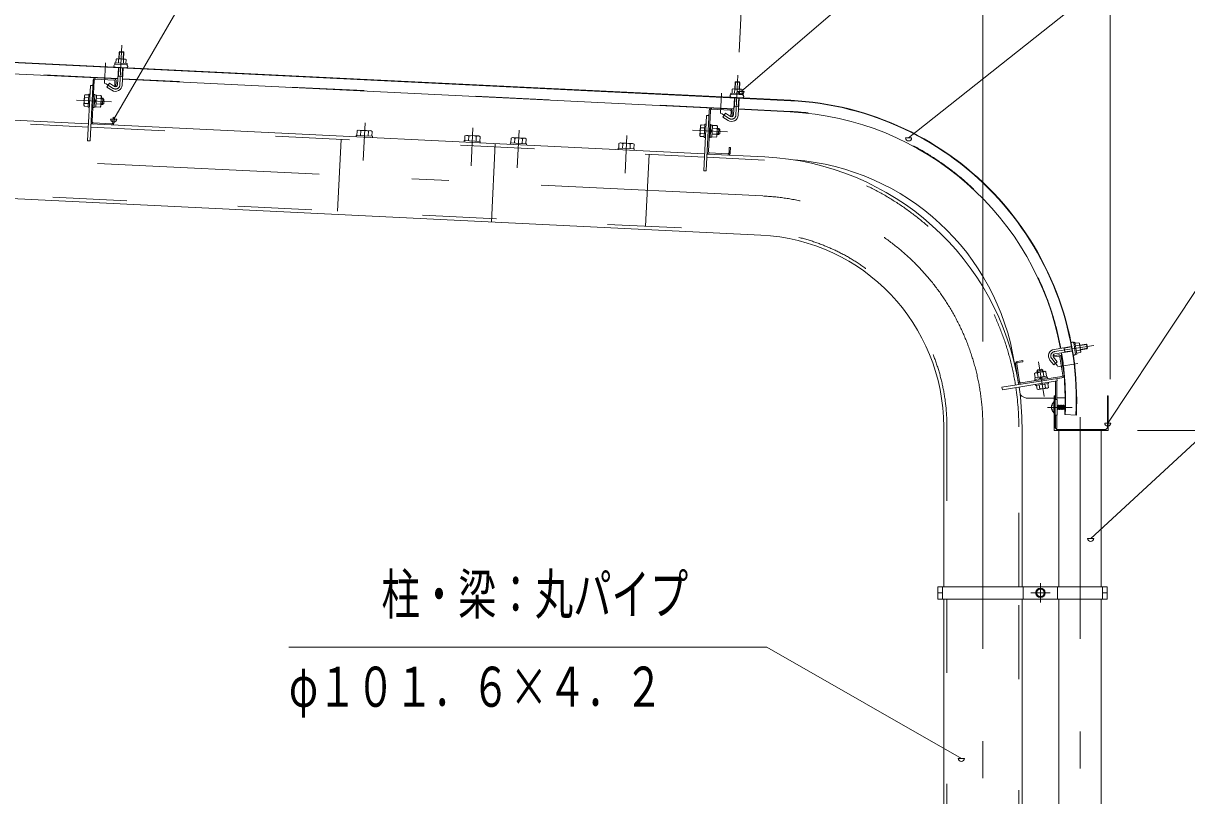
# Model space of a CAD drawing. Units: millimetres, scale not verified. Extents: x -25648 to 25658, y -10130 to 10130.
# Drawn here: x 18597 to 22369, y 5583 to 8089 of the extents above; entities that cross this region are included whole.
import ezdxf
from ezdxf.enums import TextEntityAlignment as Align

# ---------------------------------------------------------------- set-up
doc = ezdxf.new("R2010")
doc.units = ezdxf.units.MM
doc.header["$LTSCALE"] = 60
doc.linetypes.add('USER2', pattern=[10, 4, -6])
doc.linetypes.add('USER3', pattern=[24, 12, -5, 2, -5])
for name, color, linetype, lineweight in [('0-6_2-02BOLD', 7, 'Continuous', 18), ('0-7_2-12HIDDEN', 3, 'USER2', 18), ('0-8_2-22CENTER', 3, 'USER3', 18), ('0-9_2-42THIN', 4, 'Continuous', 18), ('0-A_2-52DIM', 3, 'Continuous', 18)]:
    doc.layers.add(name, color=color, linetype=linetype, lineweight=lineweight)
doc.styles.add('ＭＳ ゴシック', font='')
doc.styles.get('ＭＳ ゴシック').set_extended_font_data('MS Gothic')

msp = doc.modelspace()

# ---------------------------------------------------------------- linework, layer by layer
at = {"layer": '0-6_2-02BOLD'}
for p, q in [((21085.1, 7838.25), (16057.89, 8084.12)), ((16057.96, 8085.37), (21085.16, 7839.5)), ((16920.84, 8005.62), (18903.46, 7908.65)), ((18905.36, 7960.12), (18905.99, 7972.91)), ((18922.21, 7972.12), (18921.58, 7959.33)), ((18902.54, 7889.77), (18905.23, 7944.86)), ((18920.22, 7944.13), (18917.52, 7889.04)), ((18820.62, 7770.54), (18827.16, 7904.38)), ((18831.36, 7908.18), (18890.28, 7905.29)), ((18903.92, 7917.93), (18918.9, 7917.2)), ((18918.45, 7907.92), (20901.08, 7810.95)), ((20905.36, 7898.44), (20920.34, 7897.71)), ((18808.37, 7847.61), (18796.38, 7848.2)), ((18824.93, 7858.68), (18828.93, 7858.49)), ((18833.8, 7855.76), (18848.29, 7855.05)), ((20900.15, 7792.07), (20902.85, 7847.16)), ((20902.98, 7862.42), (20903.6, 7875.21)), ((20919.82, 7874.42), (20919.19, 7861.63)), ((18807.45, 7828.87), (18795.47, 7829.46)), ((18806.87, 7817.02), (18810.87, 7816.82)), ((18826.93, 7817.79), (18831.93, 7817.54)), ((18832.89, 7837.02), (18827.65, 7832.27)), ((18833.13, 7842.01), (18827.89, 7837.26)), ((18832.43, 7827.65), (18846.92, 7826.94)), ((18847.84, 7845.68), (18833.34, 7846.39)), ((18854.59, 7845.97), (18849.6, 7846.21)), ((20887.9, 7807.59), (20828.97, 7810.48)), ((20901.53, 7820.24), (20916.51, 7819.5)), ((20917.83, 7846.43), (20915.13, 7791.34)), ((20916.06, 7810.22), (21083.33, 7802.04)), ((20811.16, 7610.11), (20820.78, 7806.87)), ((20824.78, 7806.68), (20818.23, 7672.84)), ((20881.92, 7774.27), (20865.54, 7784.83)), ((20805.85, 7665.43), (18816.23, 7762.74)), ((18883.34, 7763.47), (18824.42, 7766.35)), ((19691.41, 7740.21), (19690.66, 7724.99)), ((19715.17, 7723.79), (19715.92, 7739.01)), ((20793.99, 7750.5), (20805.98, 7749.91)), ((20826.54, 7760.79), (20822.55, 7760.98)), ((20830.5, 7739.32), (20825.26, 7734.57)), ((20825.5, 7739.56), (20830.74, 7744.31)), ((20830.96, 7748.69), (20845.45, 7747.98)), ((20040.99, 7723.11), (20040.25, 7707.89)), ((20064.75, 7706.69), (20065.5, 7721.92)), ((20127.16, 7698.62), (20114.76, 7444.93)), ((20190.81, 7715.79), (20190.07, 7700.56)), ((20214.57, 7699.37), (20215.32, 7714.59)), ((20228.54, 7698.68), (20228.3, 7693.69)), ((20539.65, 7683.47), (20540.39, 7698.69)), ((20564.9, 7697.49), (20564.15, 7682.27)), ((20576.41, 7681.67), (20577.15, 7696.89)), ((20805.07, 7731.17), (20793.08, 7731.76)), ((20824.55, 7720.09), (20829.54, 7719.85)), ((20830.04, 7729.95), (20844.53, 7729.24)), ((20846.24, 7728.54), (20851.23, 7728.29)), ((20525.68, 7684.15), (20525.44, 7679.16)), ((20813.84, 7665.04), (21001.12, 7655.88)), ((20822.03, 7668.65), (20880.96, 7665.77)), ((21995.48, 7040.39), (21939.11, 7031.46)), ((21941.45, 7016.65), (21998.05, 7025.61)), ((21971.56, 7036.59), (21973.91, 7021.78)), ((22021.19, 7045.09), (22008.54, 7043.08)), ((22011.08, 7027.05), (22023.73, 7029.05)), ((21814, 6983.3), (21823.23, 6925.02)), ((21827.18, 6925.65), (21817.95, 6983.92)), ((21936.84, 7006.8), (21953.63, 7009.46)), ((21967.43, 6947.86), (21958.2, 7006.13)), ((21962.15, 7006.76), (21971.38, 6948.49)), ((21964.11, 6943.29), (21831.76, 6922.33)), ((21887.26, 6940.23), (21884.99, 6954.56)), ((21896.52, 6941.7), (21892.37, 6935.98)), ((21901.47, 6942.48), (21897.31, 6936.76)), ((21903.86, 6959.31), (21903.08, 6964.25)), ((21903.52, 6957.5), (21905.79, 6943.17)), ((21881.9, 6914.07), (21883.78, 6902.21)), ((21893.05, 6903.68), (21891.17, 6915.54)), ((21909.7, 6918.47), (21911.58, 6906.62)), ((21921.43, 6920.33), (21920.8, 6924.28)), ((21944.12, 6868.3), (21944.12, 6927.97)), ((21947.87, 6928.56), (21947.87, 6868.3)), ((21947.94, 6936.68), (21949.19, 6928.77)), ((21939.87, 6873.54), (21856.64, 6872.81)), ((21944.12, 6873.57), (21942.87, 6873.56)), ((21947.87, 6873.61), (21974.99, 6873.84)), ((21951.57, 6835.79), (21949.12, 6849.41)), ((21949.12, 6837.3), (21949.77, 6837.3)), ((21955.17, 6837.3), (21952.47, 6849.3)), ((21953.07, 6850.8), (21954.27, 6850.8)), ((21954.87, 6849.3), (21957.57, 6837.3)), ((21962.97, 6837.3), (21965.97, 6837.3)), ((21963.87, 6850.8), (21963.27, 6849.3)), ((21966.57, 6835.79), (21967.77, 6835.8)), ((21970.47, 6850.67), (21973.17, 6837)), ((21973.77, 6838.86), (21971.07, 6848.82)), ((21971.97, 6836.52), (21971.37, 6837.9)), ((21974.87, 6848.23), (21974.67, 6848.99)), ((21944.12, 6775.05), (21944.12, 6818.3)), ((22011.36, 6818.03), (21973.91, 6819.86)), ((21581.28, 6779.93), (21581.28, 6261.42)), ((21835.28, 6261.42), (21835.28, 6779.93)), ((21954.67, 6768.3), (21954.67, 6261.42)), ((22092.17, 6261.42), (22092.17, 6768.3)), ((21577.28, 6241.42), (21562.03, 6241.42)), ((21577.28, 6261.42), (21577.28, 6221.43)), ((21839.28, 6221.43), (21839.28, 6261.42)), ((21950.67, 6261.42), (21950.67, 6221.43)), ((22096.17, 6221.43), (22096.17, 6261.42)), ((22096.17, 6241.42), (22111.42, 6241.42)), ((21581.28, 6221.43), (21581.28, 1761.42)), ((21835.28, 1761.42), (21835.28, 6221.43)), ((21954.67, 6221.43), (21954.67, 1761.42)), ((22092.17, 1761.42), (22092.17, 6221.43))]:
    msp.add_line(p, q, dxfattribs=at)
for points in [[(18808.24, 7763.13), (16818.62, 7860.44), (16825.55, 8002.27)], [(18929.69, 7958.93), (18930.31, 7971.73), (18928.2, 7973.08), (18900.11, 7974.46), (18897.88, 7973.31), (18897.25, 7960.52)], [(18906.67, 7974.14), (18907.74, 7996.14), (18922.73, 7995.41), (18921.65, 7973.41)], [(18907.74, 7996.14), (18909.05, 7997.33), (18921.54, 7996.73), (18922.73, 7995.41)], [(18823.17, 7904.57), (18813.55, 7707.8), (18805.55, 7708.2), (18814.35, 7887.98), (18822.34, 7887.59)], [(18892.43, 7884.58), (18876.04, 7895.14), (18867.92, 7882.53), (18884.31, 7871.97)], [(18894.08, 7901.1), (18893.26, 7884.12), (18897.25, 7883.93), (18898.08, 7900.91)], [(20904.28, 7876.44), (20905.36, 7898.44), (20906.67, 7899.63), (20919.15, 7899.03), (20920.34, 7897.71), (20919.26, 7875.71)], [(16818.62, 7860.43), (16898.55, 7602.23), (20988.71, 7402.18)], [(18808.83, 7856.98), (18796.84, 7857.57), (18794.95, 7854.64), (18793.41, 7823.18)], [(18806.87, 7817.02), (18808.95, 7859.47), (18812.95, 7859.27)], [(18828.93, 7858.49), (18826.85, 7816.04), (18822.86, 7816.23)], [(18831.93, 7817.54), (18833.84, 7856.49), (18828.84, 7856.74)], [(18848.29, 7855.05), (18849.88, 7851.96), (18848.35, 7820.49), (18846.46, 7817.57), (18831.97, 7818.28)], [(20927.3, 7861.23), (20927.92, 7874.03), (20925.81, 7875.38), (20897.72, 7876.76), (20895.49, 7875.61), (20894.86, 7862.82)], [(18793.41, 7823.18), (18795, 7820.09), (18807, 7819.5)], [(18848.63, 7826.24), (18853.62, 7825.99), (18854.59, 7845.97), (18858.16, 7842.04), (18857.55, 7829.55), (18853.62, 7825.99)], [(18891.53, 7767.07), (18892.37, 7784.05), (18888.37, 7784.24), (18887.54, 7767.26)], [(20819.95, 7789.89), (20811.96, 7790.28), (20803.17, 7610.5), (20811.16, 7610.11)], [(20865.54, 7784.83), (20873.66, 7797.44), (20890.05, 7786.88)], [(20895.69, 7803.2), (20894.86, 7786.23), (20890.86, 7786.42), (20891.7, 7803.4)], [(19678.41, 7725.59), (19679.15, 7740.81), (19683.17, 7742.88), (19724.37, 7740.86), (19728.17, 7738.41), (19727.43, 7723.19)], [(20806.44, 7759.28), (20794.45, 7759.87), (20792.56, 7756.94), (20791.02, 7725.48), (20792.61, 7722.39), (20804.61, 7721.8)], [(20808.48, 7719.12), (20804.48, 7719.32), (20806.56, 7761.77), (20810.56, 7761.57)], [(20826.54, 7760.79), (20824.46, 7718.34), (20820.47, 7718.53)], [(20829.54, 7719.85), (20831.45, 7758.79), (20826.45, 7759.04)], [(20847.5, 7754.26), (20845.96, 7722.79), (20844.07, 7719.87), (20829.58, 7720.58)], [(20847.5, 7754.26), (20845.91, 7757.35), (20831.42, 7758.06)], [(20847.22, 7748.51), (20852.21, 7748.27), (20855.78, 7744.34), (20855.16, 7731.86), (20851.23, 7728.29), (20852.21, 7748.27)], [(19728.89, 7718.11), (19729.14, 7723.11), (19676.7, 7725.67), (19676.45, 7720.68)], [(20078.48, 7701.02), (20078.72, 7706.01), (20026.28, 7708.57), (20026.04, 7703.58)], [(20027.99, 7708.49), (20028.74, 7723.71), (20032.75, 7725.78), (20073.95, 7723.76), (20077.75, 7721.32), (20077.01, 7706.09)], [(20228.54, 7698.68), (20176.1, 7701.25), (20175.86, 7696.25)], [(20177.81, 7701.16), (20178.56, 7716.38), (20182.57, 7718.45), (20223.77, 7716.44), (20227.58, 7713.99), (20226.83, 7698.76)], [(20577.15, 7696.89), (20573.35, 7699.34), (20532.15, 7701.35), (20528.14, 7699.29), (20527.39, 7684.07)], [(20525.68, 7684.15), (20578.12, 7681.59), (20577.88, 7676.59)], [(20885.15, 7669.56), (20885.98, 7686.54), (20889.98, 7686.35), (20889.15, 7669.37)], [(22007.27, 7051.11), (22019.92, 7053.11), (22021.5, 7051.15), (22025.9, 7023.38), (22025, 7021.03), (22012.35, 7019.03)], [(22024.88, 7029.86), (22046.63, 7033.31), (22044.29, 7048.12), (22022.53, 7044.68)], [(22046.63, 7033.31), (22047.68, 7034.74), (22045.73, 7047.08), (22044.29, 7048.12)], [(21821.28, 6988.5), (21838.06, 6991.16), (21837.44, 6995.11), (21820.65, 6992.45)], [(21925.72, 6996.6), (21937.99, 6981.45), (21949.64, 6990.89), (21937.38, 7006.04)], [(21953, 7013.41), (21936.21, 7010.76), (21936.84, 7006.8)], [(21915.06, 6944.64), (21912.79, 6958.97), (21909.54, 6960.21), (21878.43, 6955.28), (21875.72, 6953.09), (21877.99, 6938.77)], [(21878.05, 6933.71), (21877.27, 6938.65), (21915.79, 6944.75), (21916.57, 6939.81)], [(21884.1, 6956.19), (21883.32, 6961.12), (21886.44, 6965.41), (21898.79, 6967.37), (21903.08, 6964.25), (21883.32, 6961.12)], [(21949.2, 6928.77), (21771.41, 6900.62), (21770.16, 6908.52), (21964.73, 6939.34)], [(21918.92, 6936.13), (21918.3, 6940.09), (21876.32, 6933.44), (21876.94, 6929.49)], [(21921.43, 6920.33), (21879.45, 6913.68), (21878.82, 6917.63)], [(21883.78, 6902.21), (21887.03, 6900.96), (21918.14, 6905.89), (21920.85, 6908.08), (21918.97, 6919.94)], [(21942.87, 6818.3), (21949.12, 6818.3), (21949.12, 6868.3), (21942.87, 6868.3)], [(21939.87, 6825.6), (21938.82, 6825.6), (21938.82, 6861), (21939.87, 6861)], [(21952.17, 6837.3), (21949.47, 6849.3), (21949.12, 6850.17)], [(21956.97, 6835.79), (21955.77, 6835.8), (21955.17, 6837.3), (21952.17, 6837.3), (21951.57, 6835.79), (21950.37, 6835.8), (21949.12, 6842.74)], [(21949.12, 6840.19), (21949.77, 6837.3), (21950.37, 6835.8)], [(21949.47, 6849.3), (21952.47, 6849.3), (21953.07, 6850.8), (21955.77, 6835.8)], [(21957.87, 6849.3), (21954.87, 6849.3), (21954.27, 6850.8), (21956.97, 6835.79), (21957.57, 6837.3), (21960.57, 6837.3)], [(21965.07, 6850.8), (21963.87, 6850.8), (21966.57, 6835.79), (21965.97, 6837.3), (21963.27, 6849.3), (21960.27, 6849.3), (21959.67, 6850.8), (21958.47, 6850.8), (21957.87, 6849.3), (21960.57, 6837.3), (21961.17, 6835.8), (21958.47, 6850.8)], [(21959.67, 6850.8), (21962.37, 6835.79), (21961.17, 6835.8)], [(21962.37, 6835.79), (21962.97, 6837.3), (21960.27, 6849.3)], [(21968.37, 6837.3), (21967.77, 6835.8), (21965.07, 6850.8), (21965.67, 6849.3)], [(21974.07, 6847.62), (21971.07, 6848.82), (21970.47, 6850.67), (21969.27, 6850.8), (21968.67, 6849.3), (21971.37, 6837.9), (21969.87, 6837.3), (21968.37, 6837.3), (21965.67, 6849.3), (21968.67, 6849.3)], [(21969.27, 6850.8), (21971.97, 6836.52), (21973.17, 6837), (21973.77, 6838.86), (21974.66, 6839.21)], [(21974.88, 6848.91), (21974.67, 6848.99), (21974.07, 6847.62), (21974.81, 6845.53)], [(21947.87, 6818.3), (21947.87, 6775.05), (21944.12, 6775.05)]]:
    msp.add_lwpolyline(points, dxfattribs=at)
for points in [[(18893.49, 7960.7), (18933.45, 7958.75), (18933.25, 7954.75), (18893.3, 7956.71)], [(20930.86, 7857.05), (20890.91, 7859.01), (20891.11, 7863.01), (20931.06, 7861.05)], [(22012.94, 7015.31), (22009, 7014.69), (22002.73, 7054.2), (22006.68, 7054.82)], [(21942.87, 6776.3), (21942.87, 6880.8), (21939.87, 6880.8), (21939.87, 6768.3), (22114.87, 6768.3), (22114.87, 6880.8), (22111.87, 6880.8), (22111.87, 6776.3), (22106.87, 6771.3), (21947.87, 6771.3)], [(22111.42, 6221.43), (22111.42, 6261.42), (21562.03, 6261.42), (21562.03, 6221.43)], [(21907.47, 6248.64), (21907.47, 6234.21), (21894.98, 6226.99), (21882.48, 6234.21), (21882.48, 6248.64), (21894.98, 6255.86)]]:
    msp.add_lwpolyline(points, close=True, dxfattribs=at)
for radius in [15.62, 12.25]:
    msp.add_circle((21894.98, 6241.42), radius, dxfattribs=at)
for centre, radius, start, end in [((18901.64, 7967.19), 7.19, 52.81573, 112.81573), ((18912.85, 7946.94), 26.87, 69.61203, 104.78795), ((18925.97, 7966), 7.19, 61.58424, 121.58424), ((18895.55, 7951.59), 5, 87.1998, 267.1998), ((18930.51, 7949.88), 5, 267.20061, 87.20061), ((18831.16, 7904.18), 8, 87.1973, 177.1973), ((18831.16, 7904.18), 4, 87.1973, 177.1973), ((18895.99, 7890.09), 21.56, 237.2, 357.2), ((18890.09, 7901.3), 4, 357.2092, 87.20122), ((18890.09, 7901.3), 8, 357.20143, 87.20122), ((18895.99, 7890.09), 6.57, 237.2, 357.2), ((18820.3, 7837.64), 26.15, 156.17365, 198.22446), ((18802.05, 7852.62), 7.19, 177.19905, 217.92587), ((18842.62, 7850.64), 7.19, 316.47223, 357.19905), ((20893.16, 7853.89), 5, 87.1998, 267.1998), ((20899.26, 7869.49), 7.19, 52.81573, 112.81573), ((20910.45, 7849.24), 26.87, 69.61203, 104.78795), ((20923.58, 7868.3), 7.19, 61.58424, 121.58424), ((20928.12, 7852.18), 5, 267.20061, 87.20061), ((18800.67, 7824.5), 7.19, 136.47223, 177.19905), ((18823, 7837.5), 26.15, 336.17365, 18.22446), ((18841.25, 7822.52), 7.19, 357.19905, 37.92587), ((20828.77, 7806.48), 8, 87.1973, 177.1973), ((20828.77, 7806.48), 4, 87.1973, 177.1973), ((20887.7, 7803.6), 8, 357.20143, 87.20122), ((21037.53, 6865.66), 973.75, 357.19981, 87.20003), ((21037.53, 6865.66), 975, 357.19981, 87.20001), ((20893.6, 7792.39), 21.56, 237.2, 357.2), ((20887.7, 7803.6), 4, 357.2092, 87.20122), ((20893.6, 7792.39), 6.57, 237.2, 357.2), ((21037.53, 6865.66), 937.5, 10.38889, 87.20003), ((18824.61, 7770.34), 8, 177.1973, 267.18845), ((18824.61, 7770.34), 4, 177.1973, 267.18845), ((18883.54, 7767.46), 8, 267.19952, 357.20207), ((18883.54, 7767.46), 4, 267.19952, 357.2092), ((19684.93, 7733.32), 9.46, 46.76884, 87.2), ((19702.09, 7707.46), 34.45, 66.33569, 108.0643), ((19721.69, 7731.52), 9.46, 87.2, 127.62831), ((20817.91, 7739.94), 26.15, 156.17365, 198.22446), ((20799.66, 7754.92), 7.19, 177.19905, 217.92587), ((20820.61, 7739.8), 26.15, 336.17365, 18.22446), ((20840.23, 7752.94), 7.19, 316.47223, 357.19905), ((20034.51, 7716.22), 9.46, 46.76884, 87.2), ((20051.67, 7690.37), 34.45, 66.33569, 108.0643), ((20071.27, 7714.42), 9.46, 87.2, 127.62831), ((20184.33, 7708.9), 9.46, 46.76884, 87.2), ((20201.49, 7683.04), 34.45, 66.33569, 108.0643), ((20221.09, 7707.09), 9.46, 87.2, 127.62831), ((20533.91, 7691.8), 9.46, 46.76884, 87.2), ((20551.08, 7665.94), 34.45, 66.33569, 108.0643), ((20570.67, 7689.99), 9.46, 87.2, 127.62831), ((20798.29, 7726.81), 7.19, 136.47223, 177.19905), ((20838.86, 7724.82), 7.19, 357.19905, 37.92587), ((20822.23, 7672.64), 8, 177.1973, 267.18845), ((20822.23, 7672.64), 4, 177.1973, 267.18845), ((20881.16, 7669.76), 8, 267.19952, 357.20207), ((20881.16, 7669.76), 4, 267.19952, 357.2092), ((20958.28, 6779.93), 877, 8.99998, 87.19994), ((21037.53, 6865.66), 782.5, 8.84924, 85.64873), ((20958.28, 6779.93), 623, 0, 87.19994), ((21998.99, 7051.07), 4.18, 8.99695, 188.99695), ((21942.48, 7010.17), 21.56, 98.99753, 218.99994), ((21037.53, 6865.66), 937.5, 357.19992, 9.47205), ((22004.74, 7016.55), 3.91, 188.99661, 8.99661), ((22014.7, 7048.17), 7.19, 334.61195, 34.61195), ((21997.16, 7033.06), 26.87, 351.41122, 26.58714), ((22018.51, 7024.12), 7.19, 343.38046, 43.38046), ((21821.9, 6984.55), 8, 99.00056, 189.00311), ((21821.9, 6984.55), 4, 98.99464, 189.00432), ((21942.48, 7010.17), 6.57, 98.99452, 218.99452), ((21954.25, 7005.51), 8, 9.00142, 99.00121), ((21954.25, 7005.51), 4, 9.00262, 98.99464), ((21881.2, 6948.45), 7.19, 58.27299, 98.99982), ((21898.07, 6931.92), 26.15, 77.97705, 120.02786), ((21909.01, 6952.85), 7.19, 98.99982, 139.72664), ((21963.48, 6947.24), 4, 279.00655, 9.00655), ((21963.48, 6947.24), 8, 279.00534, 9.00534), ((21831.13, 6926.27), 8, 189.01419, 279.00534), ((20958.28, 6779.93), 877, 0, 8.47734), ((21831.13, 6926.27), 4, 189.0154, 279.00655), ((21898.5, 6929.25), 26.15, 257.97705, 300.02786), ((21915.36, 6912.73), 7.19, 238.27299, 278.99982), ((21856.32, 6910.31), 37.5, 223.2738, 270.49994), ((21887.56, 6908.33), 7.19, 278.99982, 319.72664), ((21953.67, 6843.3), 23.1, 129.98303, 230.0168), ((21942.12, 6843.3), 11.55, 137.75334, 222.24648)]:
    msp.add_arc(centre, radius, start, end, dxfattribs=at)
at = {"layer": '0-7_2-12HIDDEN'}
for p, q in [((18903.52, 7909.9), (16920.9, 8006.87)), ((20901.14, 7812.2), (18918.51, 7909.17)), ((16821.92, 7849.76), (18807.73, 7752.64)), ((21083.39, 7803.29), (20916.12, 7811.47)), ((18815.72, 7752.25), (20805.34, 7654.94)), ((19615.87, 7479.84), (19627.25, 7712.56)), ((20626.05, 7663.71), (20614.67, 7430.99)), ((20813.33, 7654.55), (21000.61, 7645.39)), ((16895.24, 7612.9), (20989.23, 7412.67)), ((21591.78, 6779.93), (21591.78, 6261.42)), ((21824.78, 6261.42), (21824.78, 6779.93)), ((21591.78, 6221.43), (21591.78, 1761.42)), ((21824.78, 1761.42), (21824.78, 6221.43))]:
    msp.add_line(p, q, dxfattribs=at)
for centre, radius, start, end in [((21037.53, 6865.66), 938.75, 10.38695, 87.20001), ((20958.28, 6779.93), 866.5, 9.00008, 87.19994), ((20958.28, 6779.93), 633.5, 0, 87.19994), ((21037.53, 6865.66), 938.75, 357.19991, 9.47144), ((20958.28, 6779.93), 866.5, 0, 8.47098)]:
    msp.add_arc(centre, radius, start, end, dxfattribs=at)
at = {"layer": '0-8_2-22CENTER'}
for p, q in [((18910.03, 7889.4), (18916.36, 8018.65)), ((18860.21, 7894.25), (18863.45, 7960.67)), ((18863.68, 7894.18), (18888.37, 7878.27)), ((20907.64, 7791.7), (20913.97, 7920.95)), ((20857.82, 7796.55), (20861.07, 7862.97)), ((18882.82, 7834.57), (18769.21, 7840.14)), ((20861.29, 7796.48), (20885.98, 7780.58)), ((19704.99, 7766.84), (19699.01, 7644.48)), ((20048.59, 7627.38), (20054.57, 7749.75)), ((20204.39, 7742.42), (20198.41, 7620.06)), ((20880.44, 7736.87), (20766.82, 7742.44)), ((20994.92, 7529.03), (16812.41, 7733.59)), ((20547.99, 7602.96), (20553.97, 7725.32)), ((21940.27, 7024.05), (22068.08, 7044.3)), ((21888.7, 6991.08), (21906.5, 6878.73)), ((21950.03, 6978.49), (21931.55, 7001.32)), ((22016.15, 6985.45), (21950.47, 6975.04)), ((21917.64, 6843.3), (21997.57, 6843.3)), ((22023.42, 6811.68), (22023.42, 1429.63)), ((21708.28, 6779.93), (21708.28, -1285.07)), ((21894.98, 6272.67), (21894.98, 6210.18)), ((21926.23, 6241.42), (21863.73, 6241.42))]:
    msp.add_line(p, q, dxfattribs=at)
for centre, radius, start, end in [((18895.99, 7890.09), 14.06, 237.2, 357.2), ((20893.6, 7792.39), 14.06, 237.2, 357.2), ((20958.28, 6779.93), 750, 0, 87.19994), ((21942.48, 7010.17), 14.06, 99.00221, 219.00221)]:
    msp.add_arc(centre, radius, start, end, dxfattribs=at)
at = {"layer": '0-9_2-42THIN'}
for p, q in [((18909.05, 7997.33), (18907.92, 7974.08)), ((18920.4, 7973.47), (18921.54, 7996.72)), ((20906.67, 7899.63), (20905.53, 7876.38)), ((20918.01, 7875.77), (20919.15, 7899.02)), ((20902.78, 7820.17), (20904.1, 7847.1)), ((18848.75, 7828.74), (18856.24, 7828.37)), ((18856.97, 7843.35), (18849.48, 7843.72)), ((20902.78, 7820.17), (20901.3, 7815.57)), ((20854.59, 7745.65), (20847.09, 7746.02)), ((20846.36, 7731.04), (20853.85, 7730.67)), ((22045.72, 7047.08), (22022.72, 7043.44)), ((22024.68, 7031.1), (22047.68, 7034.74)), ((21885.4, 6963.98), (21886.58, 6956.58)), ((21901.39, 6958.92), (21900.22, 6966.33))]:
    msp.add_line(p, q, dxfattribs=at)
for points in [[(18903.69, 7913.27), (18905.17, 7917.87), (18906.48, 7944.8)], [(18918.97, 7944.19), (18917.65, 7917.26), (18918.67, 7912.54)], [(20916.58, 7846.49), (20915.26, 7819.56), (20916.29, 7814.84)], [(21995.7, 7039.16), (21971.75, 7035.37), (21966.95, 7035.87)], [(21969.3, 7021.05), (21973.71, 7023.02), (21997.85, 7026.85)]]:
    msp.add_lwpolyline(points, dxfattribs=at)
at = {"layer": '0-A_2-52DIM'}
for p, q in [((22120.78, 9202.47), (22120.78, 6934.9)), ((21708.28, 8852.47), (21708.28, 7056.43)), ((22408.28, 8464.93), (21467.38, 7717.53)), ((20917.63, 7995.86), (20934.73, 8345.44)), ((20934.24, 7868.33), (20914.24, 7868.33)), ((18900.09, 7778.64), (18880.09, 7778.64)), ((21477.38, 7717.53), (21457.38, 7717.53)), ((22123.4, 6792.44), (22103.4, 6792.44)), ((23833.28, 6768.3), (22210.07, 6768.3)), ((22067.87, 6418.04), (22047.87, 6418.04)), ((21648.6, 5704.06), (21628.6, 5704.06))]:
    msp.add_line(p, q, dxfattribs=at)
for points in [[(22092.35, 9590.01), (19942.34, 9590.01), (18890.09, 7778.64)], [(20924.24, 7868.33), (22433.14, 9164.93), (24433.14, 9164.93)], [(22113.4, 6792.44), (22758.28, 7764.93), (24458.28, 7764.93)], [(24758.28, 7064.93), (22758.28, 7064.93), (22057.87, 6418.04)], [(21638.6, 5704.06), (21008.28, 6064.93), (19458.28, 6064.93)]]:
    msp.add_lwpolyline(points, dxfattribs=at)
for centre in [(20924.24, 7868.33), (18890.09, 7778.64), (21467.38, 7717.53), (22113.4, 6792.44), (22057.87, 6418.04), (21638.6, 5704.06)]:
    msp.add_arc(centre, 10, 180, 0, dxfattribs=at)

# ---------------------------------------------------------------- texts
at = {"layer": '0-A_2-52DIM', "color": 7, "style": 'ＭＳ ゴシック', "width": 0.7}
for s, p in [('柱・梁：丸パイプ', (19758.28, 6132.7)), ('φ１０１．６×４．２', (19458.28, 5832.69))]:
    msp.add_text(s, height=130.2, dxfattribs=at).set_placement(p, align=Align.BOTTOM_LEFT)

doc.saveas('drawing.dxf')
